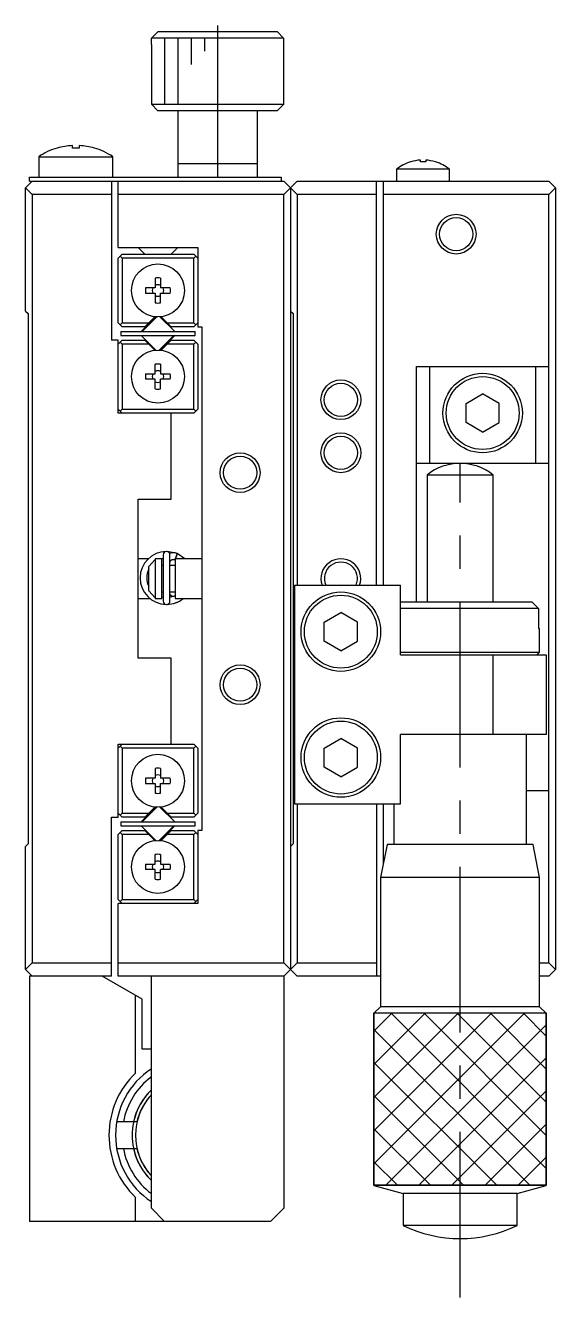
# Model space of a CAD drawing. Extents: x -22 to 381, y 14 to 269.
# Drawn here: x 27.4 to 67.4, y 108 to 204 of the extents above; entities that cross this region are included whole.
import ezdxf

# ---------------------------------------------------------------- set-up
doc = ezdxf.new("R2010")
doc.units = 0
doc.header["$LTSCALE"] = 10
doc.linetypes.add('CENTER', pattern=[2, 1.25, -0.25, 0.25, -0.25])
doc.layers.get('0').update_dxf_attribs({"linetype": 'CONTINUOUS'})
doc.layers.add('CENTER', color=1, linetype='CENTER')

msp = doc.modelspace()

# ---------------------------------------------------------------- linework, layer by layer
at = {"color": 7, "linetype": 'CONTINUOUS'}
for p, q in [((36.954787, 203.092736), (37.456574, 203.592736)), ((37.456574, 203.592736), (46.420948, 203.592736)), ((46.420948, 203.592736), (46.922736, 203.092736)), ((36.938761, 202.592736), (36.954787, 202.592736)), ((36.938761, 202.592736), (36.938761, 198.092736)), ((36.954787, 202.592736), (36.954787, 203.092736)), ((46.922736, 203.092736), (36.954787, 203.092736)), ((46.922736, 203.092736), (46.922736, 202.592736)), ((46.922736, 202.592736), (46.938761, 202.592736)), ((46.938761, 198.092736), (46.938761, 202.592736)), ((36.938761, 198.092736), (46.938761, 198.092736)), ((36.938761, 198.092736), (37.438761, 197.592736)), ((46.438761, 197.592736), (46.938761, 198.092736)), ((46.438761, 197.592736), (37.438761, 197.592736)), ((38.938761, 197.592736), (38.938761, 192.592736)), ((44.938761, 192.592736), (44.938761, 197.592736)), ((30.978761, 194.785941), (30.978761, 194.979198)), ((31.498761, 194.979198), (31.498761, 194.785941)), ((28.438761, 194.135199), (28.438761, 192.592736)), ((28.438761, 194.135199), (34.038761, 194.135199)), ((29.839622, 194.785941), (29.836614, 194.792109)), ((31.498761, 194.785941), (30.978761, 194.785941)), ((32.640909, 194.792109), (32.6379, 194.785941)), ((34.038761, 192.592736), (34.038761, 194.135199)), ((44.938761, 193.592736), (38.938761, 193.592736)), ((59.438761, 193.190736), (55.438761, 193.190736)), ((55.438761, 193.190736), (55.438761, 192.292736)), ((56.510052, 193.748469), (56.488761, 193.748469)), ((57.238761, 193.748469), (57.238761, 193.880212)), ((57.638761, 193.748469), (57.238761, 193.748469)), ((57.638761, 193.880212), (57.638761, 193.748469)), ((58.388761, 193.748469), (58.36747, 193.748469)), ((59.438761, 192.292736), (59.438761, 193.190736)), ((27.438761, 191.792736), (27.938761, 192.292736)), ((27.738761, 192.292736), (27.738761, 192.592736)), ((27.738761, 192.592736), (46.738761, 192.592736)), ((27.738761, 192.292736), (46.938761, 192.292736)), ((33.938761, 192.292736), (33.938761, 180.292736)), ((34.438761, 187.292736), (34.438761, 192.292736)), ((46.738761, 192.592736), (46.738761, 192.292736)), ((47.938761, 191.292736), (46.938761, 192.292736)), ((46.938761, 191.292736), (47.938761, 192.292736)), ((47.938761, 192.292736), (66.938761, 192.292736)), ((53.938761, 161.792736), (53.938761, 192.292736)), ((54.438761, 192.292736), (54.438761, 161.792736)), ((67.438761, 191.792736), (66.938761, 192.292736)), ((27.438761, 182.492736), (27.438761, 191.792736)), ((27.938761, 191.292736), (27.438761, 191.792736)), ((27.938761, 191.292736), (27.938761, 133.292736)), ((33.938761, 191.292736), (27.938761, 191.292736)), ((46.938761, 191.292736), (34.438761, 191.292736)), ((46.938761, 133.292736), (46.938761, 191.292736)), ((47.438761, 191.792736), (47.438761, 132.792736)), ((53.938761, 191.292736), (47.938761, 191.292736)), ((47.938761, 191.292736), (47.938761, 161.792736)), ((66.938761, 191.292736), (54.438761, 191.292736)), ((66.938761, 191.292736), (67.438761, 191.792736)), ((66.938761, 133.292736), (66.938761, 191.292736)), ((67.438761, 191.792736), (67.438761, 132.792736)), ((34.438761, 187.292736), (40.438761, 187.292736)), ((35.938761, 187.292736), (36.438761, 186.792736)), ((38.438761, 186.792736), (38.938761, 187.292736)), ((40.438761, 187.292736), (40.438761, 181.292736)), ((34.438761, 186.492736), (34.738761, 186.792736)), ((34.438761, 181.592736), (34.438761, 186.492736)), ((34.588761, 186.642736), (34.738761, 186.492736)), ((34.738761, 186.792736), (40.138761, 186.792736)), ((34.738761, 186.492736), (34.738761, 181.592736)), ((40.138761, 186.492736), (34.738761, 186.492736)), ((40.138761, 186.792736), (40.438761, 186.492736)), ((40.138761, 186.492736), (40.288761, 186.642736)), ((40.138761, 181.592736), (40.138761, 186.492736)), ((37.238761, 184.971445), (37.238761, 184.242736)), ((37.638761, 184.971445), (37.638761, 184.242736)), ((37.238761, 184.242736), (36.510052, 184.242736)), ((36.510052, 183.842736), (37.238761, 183.842736)), ((37.238761, 183.842736), (37.238761, 183.114028)), ((38.36747, 184.242736), (37.638761, 184.242736)), ((37.638761, 183.842736), (38.36747, 183.842736)), ((37.638761, 183.114028), (37.638761, 183.842736)), ((27.438761, 182.492736), (27.638761, 182.292736)), ((47.438761, 182.492736), (47.638761, 182.292736)), ((27.638761, 182.292736), (27.638761, 142.292736)), ((34.738761, 181.292736), (34.438761, 181.592736)), ((34.738761, 181.592736), (34.588761, 181.442736)), ((34.738761, 181.592736), (36.736159, 181.592736)), ((37.261985, 182.030173), (36.201324, 180.969513)), ((36.245258, 180.942736), (37.332695, 182.030173)), ((36.436159, 181.292736), (37.200413, 182.05699)), ((38.676198, 180.969513), (37.615538, 182.030173)), ((37.67711, 182.05699), (38.441363, 181.292736)), ((38.141363, 181.592736), (40.138761, 181.592736)), ((40.288761, 181.442736), (40.138761, 181.592736)), ((40.138761, 181.292736), (40.438761, 181.592736)), ((47.638761, 182.292736), (47.638761, 142.292736)), ((34.638761, 180.942736), (40.238761, 180.942736)), ((34.638761, 180.942736), (34.638761, 180.642736)), ((34.638761, 180.642736), (40.238761, 180.642736)), ((36.436159, 181.292736), (34.738761, 181.292736)), ((36.201324, 180.61596), (37.261985, 179.5553)), ((38.632264, 180.642736), (37.544827, 179.5553)), ((37.615538, 179.5553), (38.676198, 180.61596)), ((40.138761, 181.292736), (38.441363, 181.292736)), ((40.238761, 180.642736), (40.238761, 180.942736)), ((40.438761, 181.292736), (40.738761, 181.292736)), ((40.738761, 181.292736), (40.738761, 143.292736)), ((34.438761, 180.292736), (33.938761, 180.292736)), ((34.438761, 174.792736), (34.438761, 180.292736)), ((34.738761, 180.292736), (34.438761, 179.992736)), ((34.588761, 180.142736), (34.738761, 179.992736)), ((34.738761, 180.292736), (36.436159, 180.292736)), ((34.738761, 179.992736), (34.738761, 175.092736)), ((36.736159, 179.992736), (34.738761, 179.992736)), ((37.200413, 179.528483), (36.436159, 180.292736)), ((38.441363, 180.292736), (37.67711, 179.528483)), ((40.138761, 179.992736), (38.141363, 179.992736)), ((38.441363, 180.292736), (40.138761, 180.292736)), ((40.138761, 180.292736), (40.438761, 179.992736)), ((40.138761, 179.992736), (40.288761, 180.142736)), ((40.138761, 175.092736), (40.138761, 179.992736)), ((40.438761, 179.992736), (40.438761, 175.092736)), ((36.510052, 177.742736), (37.238761, 177.742736)), ((37.238761, 177.742736), (37.238761, 178.471445)), ((37.638761, 178.471445), (37.638761, 177.742736)), ((37.638761, 177.742736), (38.36747, 177.742736)), ((56.938761, 160.542736), (56.938761, 178.292736)), ((56.938761, 178.292736), (66.938761, 178.292736)), ((57.938761, 178.292736), (57.938761, 170.992736)), ((65.938761, 170.992736), (65.938761, 178.292736)), ((37.238761, 177.342736), (36.510052, 177.342736)), ((37.238761, 176.614028), (37.238761, 177.342736)), ((38.36747, 177.342736), (37.638761, 177.342736)), ((37.638761, 176.614028), (37.638761, 177.342736)), ((60.688761, 175.514424), (61.938761, 176.236112)), ((63.188761, 175.514424), (61.938761, 176.236112)), ((34.738761, 174.792736), (34.438761, 175.092736)), ((40.138761, 174.792736), (34.438761, 174.792736)), ((34.738761, 175.092736), (34.588761, 174.942736)), ((34.738761, 175.092736), (40.138761, 175.092736)), ((38.438761, 168.292736), (38.438761, 174.792736)), ((40.288761, 174.942736), (40.138761, 175.092736)), ((40.438761, 175.092736), (40.138761, 174.792736)), ((60.688761, 174.071049), (60.688761, 175.514424)), ((63.188761, 174.071049), (63.188761, 175.514424)), ((61.938761, 173.349361), (60.688761, 174.071049)), ((61.938761, 173.349361), (63.188761, 174.071049)), ((66.938761, 170.992736), (56.938761, 170.992736)), ((57.738765, 170.115227), (57.738765, 160.542736)), ((62.738757, 170.115227), (57.738765, 170.115227)), ((62.738757, 160.542736), (62.738757, 170.115227)), ((35.938761, 168.292736), (38.438761, 168.292736)), ((35.938761, 156.292736), (35.938761, 168.292736)), ((38.884996, 164.184188), (38.120641, 164.348206)), ((38.338472, 164.205135), (38.320705, 164.198563)), ((38.373665, 164.216664), (38.338472, 164.205135)), ((38.40938, 164.226422), (38.373665, 164.216664)), ((38.445529, 164.234385), (38.40938, 164.226422)), ((38.482025, 164.240533), (38.445529, 164.234385)), ((38.518778, 164.244851), (38.482025, 164.240533)), ((38.555698, 164.24733), (38.518778, 164.244851)), ((38.592695, 164.247963), (38.555698, 164.24733)), ((38.629678, 164.246748), (38.592695, 164.247963)), ((38.666558, 164.243689), (38.629678, 164.246748)), ((38.703244, 164.238791), (38.666558, 164.243689)), ((38.739647, 164.232067), (38.703244, 164.238791)), ((38.775676, 164.223533), (38.739647, 164.232067)), ((38.887439, 164.183144), (38.743229, 163.790029)), ((38.811244, 164.213208), (38.775676, 164.223533)), ((38.846262, 164.201118), (38.811244, 164.213208)), ((38.878843, 164.188065), (38.846262, 164.201118)), ((38.877306, 164.18839), (38.879633, 164.187612)), ((39.474059, 163.792744), (38.878332, 164.187074)), ((38.879633, 164.187612), (38.881349, 164.18542)), ((38.881941, 164.162909), (38.880516, 164.15402)), ((38.881349, 164.18542), (38.882442, 164.181827)), ((38.881627, 164.182907), (38.887439, 164.183144)), ((38.882739, 164.170537), (38.881941, 164.162909)), ((38.882442, 164.181827), (38.882907, 164.176856)), ((38.882907, 164.176856), (38.882739, 164.170537)), ((38.959916, 164.149924), (38.884996, 164.184188)), ((36.709143, 163.792736), (35.938761, 163.792736)), ((36.738761, 163.209252), (37.238761, 163.73842)), ((36.738761, 161.376221), (36.738761, 163.209252)), ((37.841136, 163.792736), (37.238761, 163.792736)), ((37.238761, 163.792736), (37.238761, 160.792736)), ((37.679903, 163.793131), (37.841108, 163.82979)), ((37.738761, 160.792736), (37.738761, 163.792736)), ((37.841136, 163.292736), (37.738761, 163.292736)), ((37.841136, 164.099719), (37.841136, 160.599719)), ((38.341136, 160.599719), (38.341136, 164.099719)), ((38.341136, 163.497872), (38.341405, 163.509455)), ((38.738761, 163.292736), (38.341136, 163.292736)), ((38.341405, 163.509455), (38.34226, 163.521652)), ((38.34226, 163.521652), (38.3437, 163.533793)), ((38.3437, 163.533793), (38.345722, 163.54585)), ((38.345722, 163.54585), (38.348321, 163.557795)), ((38.348321, 163.557795), (38.351492, 163.569602)), ((38.351492, 163.569602), (38.355228, 163.581243)), ((38.355228, 163.581243), (38.359523, 163.592692)), ((38.359523, 163.592692), (38.364367, 163.603923)), ((38.364367, 163.603923), (38.369752, 163.614909)), ((38.369752, 163.614909), (38.375666, 163.625624)), ((38.375666, 163.625624), (38.382097, 163.636043)), ((38.382097, 163.636043), (38.389032, 163.64614)), ((38.389032, 163.64614), (38.396458, 163.655891)), ((38.396458, 163.655891), (38.404358, 163.665272)), ((38.404358, 163.665272), (38.412717, 163.674258)), ((38.412717, 163.674258), (38.421516, 163.682825)), ((38.421516, 163.682825), (38.430737, 163.690952)), ((38.430737, 163.690952), (38.440359, 163.698616)), ((38.440359, 163.698616), (38.45036, 163.705796)), ((38.45036, 163.705796), (38.460719, 163.712472)), ((38.460719, 163.712472), (38.471409, 163.718623)), ((38.471409, 163.718623), (38.482407, 163.724233)), ((38.482407, 163.724233), (38.493686, 163.729282)), ((38.493686, 163.729282), (38.505217, 163.733756)), ((38.505217, 163.733756), (38.516971, 163.73764)), ((38.516971, 163.73764), (38.528918, 163.740922)), ((38.528918, 163.740922), (38.541027, 163.743589)), ((38.541027, 163.743589), (38.553266, 163.745633)), ((38.553266, 163.745633), (38.565601, 163.747046)), ((38.565601, 163.747046), (38.578, 163.747823)), ((38.578, 163.747823), (38.590427, 163.74796)), ((38.590427, 163.74796), (38.60285, 163.747456)), ((38.60285, 163.747456), (38.615232, 163.746311)), ((38.615232, 163.746311), (38.627541, 163.74453)), ((38.627541, 163.74453), (38.639741, 163.742117)), ((38.639741, 163.742117), (38.651799, 163.73908)), ((38.651799, 163.73908), (38.663682, 163.735428)), ((38.663682, 163.735428), (38.675359, 163.731172)), ((38.675359, 163.731172), (38.681987, 163.728448)), ((38.682498, 163.729439), (38.738867, 163.703853)), ((38.686449, 163.728763), (38.683524, 163.728123)), ((38.689953, 163.730819), (38.686449, 163.728763)), ((38.691594, 163.725504), (38.689324, 163.730322)), ((38.694015, 163.734277), (38.689953, 163.730819)), ((38.743229, 163.790029), (38.691594, 163.725504)), ((38.69861, 163.739115), (38.694015, 163.734277)), ((38.703709, 163.745305), (38.69861, 163.739115)), ((38.709281, 163.752808), (38.703709, 163.745305)), ((38.715291, 163.761577), (38.709281, 163.752808)), ((38.721703, 163.771559), (38.715291, 163.761577)), ((38.728477, 163.782692), (38.721703, 163.771559)), ((38.735571, 163.794908), (38.728477, 163.782692)), ((38.742941, 163.80813), (38.735571, 163.794908)), ((38.738761, 163.792736), (38.738761, 160.792736)), ((40.738761, 163.792736), (38.738761, 163.792736)), ((38.750543, 163.822278), (38.742941, 163.80813)), ((38.758329, 163.837264), (38.750543, 163.822278)), ((38.766251, 163.852997), (38.758329, 163.837264)), ((38.77426, 163.869378), (38.766251, 163.852997)), ((38.782307, 163.886308), (38.77426, 163.869378)), ((38.790343, 163.90368), (38.782307, 163.886308)), ((38.798317, 163.92139), (38.790343, 163.90368)), ((38.806181, 163.939326), (38.798317, 163.92139)), ((38.813886, 163.95738), (38.806181, 163.939326)), ((38.821385, 163.975439), (38.813886, 163.95738)), ((38.828631, 163.993391), (38.821385, 163.975439)), ((38.83558, 164.011128), (38.828631, 163.993391)), ((38.842189, 164.028538), (38.83558, 164.011128)), ((38.848417, 164.045515), (38.842189, 164.028538)), ((38.854226, 164.061954), (38.848417, 164.045515)), ((38.859579, 164.077754), (38.854226, 164.061954)), ((38.864445, 164.092816), (38.859579, 164.077754)), ((38.868792, 164.10705), (38.864445, 164.092816)), ((38.872595, 164.120366), (38.868792, 164.10705)), ((38.875829, 164.132682), (38.872595, 164.120366)), ((38.878475, 164.143923), (38.875829, 164.132682)), ((38.880516, 164.15402), (38.878475, 164.143923)), ((37.238761, 160.847053), (36.738761, 161.376221)), ((37.738761, 161.292736), (37.841136, 161.292736)), ((38.341136, 161.292736), (38.738761, 161.292736)), ((47.738761, 161.792736), (55.738761, 161.792736)), ((47.738761, 161.792736), (47.738761, 145.292736)), ((55.738761, 156.542736), (55.738761, 161.792736)), ((35.938761, 160.792736), (36.838682, 160.792736)), ((37.238761, 160.792736), (37.738761, 160.792736)), ((37.841121, 160.869894), (37.738661, 160.890842)), ((38.341185, 161.196662), (38.341136, 161.201566)), ((38.738871, 160.995844), (38.341144, 160.869623)), ((38.34172, 161.184443), (38.341185, 161.196662)), ((38.342842, 161.17226), (38.34172, 161.184443)), ((38.344549, 161.160141), (38.342842, 161.17226)), ((38.346838, 161.148114), (38.344549, 161.160141)), ((38.349705, 161.136207), (38.346838, 161.148114)), ((38.353145, 161.124445), (38.349705, 161.136207)), ((38.357152, 161.112858), (38.353145, 161.124445)), ((38.361717, 161.101472), (38.357152, 161.112858)), ((38.366834, 161.090314), (38.361717, 161.101472)), ((38.372491, 161.079411), (38.366834, 161.090314)), ((38.378679, 161.06879), (38.372491, 161.079411)), ((38.385383, 161.058477), (38.378679, 161.06879)), ((38.392592, 161.048498), (38.385383, 161.058477)), ((38.40029, 161.038879), (38.392592, 161.048498)), ((38.408461, 161.029644), (38.40029, 161.038879)), ((38.417087, 161.020819), (38.408461, 161.029644)), ((38.426149, 161.012427), (38.417087, 161.020819)), ((38.435628, 161.004492), (38.426149, 161.012427)), ((38.4455, 160.997035), (38.435628, 161.004492)), ((38.455744, 160.99008), (38.4455, 160.997035)), ((38.466334, 160.983645), (38.455744, 160.99008)), ((38.477244, 160.977751), (38.466334, 160.983645)), ((38.488447, 160.972416), (38.477244, 160.977751)), ((38.499914, 160.967655), (38.488447, 160.972416)), ((38.511616, 160.963484), (38.499914, 160.967655)), ((38.523521, 160.959917), (38.511616, 160.963484)), ((38.535598, 160.956964), (38.523521, 160.959917)), ((38.547813, 160.954635), (38.535598, 160.956964)), ((38.560133, 160.952938), (38.547813, 160.954635)), ((38.572525, 160.951879), (38.560133, 160.952938)), ((38.584953, 160.951459), (38.572525, 160.951879)), ((38.597383, 160.951681), (38.584953, 160.951459)), ((38.609781, 160.952543), (38.597383, 160.951681)), ((38.622112, 160.954042), (38.609781, 160.952543)), ((38.634343, 160.956172), (38.622112, 160.954042)), ((38.646441, 160.958926), (38.634343, 160.956172)), ((38.658373, 160.962295), (38.646441, 160.958926)), ((38.670107, 160.966267), (38.658373, 160.962295)), ((38.681987, 160.970989), (38.670107, 160.966267)), ((38.683524, 160.971315), (38.680325, 160.969731)), ((38.738761, 160.792736), (40.738761, 160.792736)), ((38.816006, 160.486853), (38.878843, 160.511373)), ((38.874834, 160.511489), (38.877306, 160.511047)), ((38.877306, 160.511047), (38.876973, 160.511838)), ((38.878843, 160.511373), (38.877306, 160.511047)), ((55.738761, 160.542736), (65.647088, 160.542736)), ((65.647088, 160.542736), (66.154841, 160.042736)), ((49.988761, 159.014424), (51.238761, 159.736112)), ((52.488761, 159.014424), (51.238761, 159.736112)), ((66.154841, 160.042736), (55.738761, 160.042736)), ((66.154841, 160.042736), (66.154841, 158.542736)), ((49.988761, 157.571049), (49.988761, 159.014424)), ((52.488761, 157.571049), (52.488761, 159.014424)), ((66.154841, 158.542736), (66.238761, 158.542736)), ((66.238761, 156.742736), (66.238761, 158.542736)), ((51.238761, 156.849361), (49.988761, 157.571049)), ((51.238761, 156.849361), (52.488761, 157.571049)), ((55.738761, 156.742736), (66.238761, 156.742736)), ((55.738761, 156.542736), (66.738761, 156.542736)), ((62.738761, 150.542736), (62.738761, 156.542736)), ((66.038761, 156.542736), (66.238761, 156.742736)), ((66.738761, 156.542736), (66.738761, 150.542736)), ((38.438761, 156.292736), (35.938761, 156.292736)), ((38.438761, 149.792736), (38.438761, 156.292736)), ((34.438761, 144.292736), (34.438761, 149.792736)), ((34.438761, 149.792736), (40.138761, 149.792736)), ((34.738761, 149.792736), (34.438761, 149.492736)), ((40.438761, 149.492736), (40.138761, 149.792736)), ((49.988761, 149.514424), (51.238761, 150.236112)), ((52.488761, 149.514424), (51.238761, 150.236112)), ((55.738761, 145.292736), (55.738761, 150.542736)), ((66.738761, 150.542736), (55.738761, 150.542736)), ((65.238761, 142.242736), (65.238761, 150.542736)), ((34.588761, 149.642736), (34.738761, 149.492736)), ((34.738761, 149.492736), (34.738761, 144.592736)), ((40.138761, 149.492736), (34.738761, 149.492736)), ((40.138761, 149.492736), (40.288761, 149.642736)), ((40.138761, 144.592736), (40.138761, 149.492736)), ((40.438761, 149.492736), (40.438761, 144.592736)), ((49.988761, 148.071049), (49.988761, 149.514424)), ((52.488761, 148.071049), (52.488761, 149.514424)), ((37.238761, 147.971445), (37.238761, 147.242736)), ((37.638761, 147.971445), (37.638761, 147.242736)), ((51.238761, 147.349361), (49.988761, 148.071049)), ((51.238761, 147.349361), (52.488761, 148.071049)), ((37.238761, 147.242736), (36.510052, 147.242736)), ((38.36747, 147.242736), (37.638761, 147.242736)), ((36.510052, 146.842736), (37.238761, 146.842736)), ((37.238761, 146.842736), (37.238761, 146.114028)), ((37.638761, 146.842736), (38.36747, 146.842736)), ((37.638761, 146.114028), (37.638761, 146.842736)), ((66.938761, 146.292736), (65.238761, 146.292736)), ((37.261985, 145.030173), (36.201324, 143.969513)), ((36.245258, 143.942736), (37.332695, 145.030173)), ((36.436159, 144.292736), (37.200413, 145.05699)), ((38.676198, 143.969513), (37.615538, 145.030173)), ((37.677109, 145.05699), (38.441363, 144.292736)), ((47.738761, 145.292736), (55.738761, 145.292736)), ((47.938761, 145.292736), (47.938761, 133.292736)), ((53.938761, 145.292736), (53.938761, 132.292736)), ((54.438761, 145.292736), (54.438761, 140.742719)), ((55.238761, 145.292736), (55.238761, 142.242736)), ((33.938761, 144.292736), (34.438761, 144.292736)), ((33.938761, 132.292736), (33.938761, 144.292736)), ((34.738761, 144.292736), (34.438761, 144.592736)), ((34.738761, 144.592736), (34.588761, 144.442736)), ((34.738761, 144.592736), (36.736159, 144.592736)), ((36.436159, 144.292736), (34.738761, 144.292736)), ((38.141363, 144.592736), (40.138761, 144.592736)), ((40.138761, 144.292736), (38.441363, 144.292736)), ((40.288761, 144.442736), (40.138761, 144.592736)), ((40.438761, 144.592736), (40.138761, 144.292736)), ((34.438761, 142.992736), (34.738761, 143.292736)), ((34.588761, 143.142736), (34.738761, 142.992736)), ((34.638761, 143.942736), (34.638761, 143.642736)), ((34.638761, 143.942736), (40.238761, 143.942736)), ((34.638761, 143.642736), (40.238761, 143.642736)), ((34.738761, 143.292736), (36.436159, 143.292736)), ((36.201324, 143.61596), (37.261985, 142.5553)), ((37.200413, 142.528483), (36.436159, 143.292736)), ((38.632264, 143.642736), (37.544827, 142.5553)), ((37.615538, 142.5553), (38.676198, 143.61596)), ((38.441363, 143.292736), (37.67711, 142.528483)), ((38.441363, 143.292736), (40.138761, 143.292736)), ((40.138761, 143.292736), (40.438761, 142.992736)), ((40.138761, 142.992736), (40.288761, 143.142736)), ((40.238761, 143.642736), (40.238761, 143.942736)), ((40.438761, 143.292736), (40.438761, 137.792736)), ((40.738761, 143.292736), (40.438761, 143.292736)), ((27.638761, 142.292736), (27.438761, 142.092736)), ((27.438761, 132.792736), (27.438761, 142.092736)), ((34.438761, 138.092736), (34.438761, 142.992736)), ((34.738761, 142.992736), (34.738761, 138.092736)), ((36.736159, 142.992736), (34.738761, 142.992736)), ((40.138761, 142.992736), (38.141363, 142.992736)), ((40.138761, 138.092736), (40.138761, 142.992736)), ((47.638761, 142.292736), (47.438761, 142.092736)), ((54.738764, 142.242736), (54.238765, 139.742737)), ((65.738758, 142.242736), (54.738764, 142.242736)), ((66.238757, 139.742737), (65.738758, 142.242736)), ((37.238761, 140.742736), (37.238761, 141.471445)), ((37.638761, 141.471445), (37.638761, 140.742736)), ((36.510052, 140.742736), (37.238761, 140.742736)), ((37.238761, 140.342736), (36.510052, 140.342736)), ((37.238761, 139.614028), (37.238761, 140.342736)), ((37.638761, 140.742736), (38.36747, 140.742736)), ((38.36747, 140.342736), (37.638761, 140.342736)), ((37.638761, 139.614028), (37.638761, 140.342736)), ((54.238765, 139.742737), (54.238765, 129.992732)), ((66.238757, 139.742737), (54.238765, 139.742737)), ((66.238757, 129.992732), (66.238757, 139.742737)), ((34.738761, 137.792736), (34.438761, 138.092736)), ((40.438761, 137.792736), (34.438761, 137.792736)), ((34.438761, 132.292736), (34.438761, 137.792736)), ((34.738761, 138.092736), (34.588761, 137.942736)), ((34.738761, 138.092736), (40.138761, 138.092736)), ((40.288761, 137.942736), (40.138761, 138.092736)), ((40.438761, 138.092736), (40.138761, 137.792736)), ((27.438761, 132.792736), (27.938761, 133.292736)), ((27.938761, 132.292736), (27.438761, 132.792736)), ((27.938761, 133.292736), (33.938761, 133.292736)), ((34.438761, 133.292736), (46.938761, 133.292736)), ((46.938761, 132.292736), (47.938761, 133.292736)), ((47.938761, 132.292736), (46.938761, 133.292736)), ((47.938761, 133.292736), (53.938761, 133.292736)), ((66.238757, 133.292736), (66.938761, 133.292736)), ((67.438761, 132.792736), (66.938761, 133.292736)), ((66.938761, 132.292736), (67.438761, 132.792736)), ((27.738761, 132.292736), (27.738761, 113.792736)), ((33.938761, 132.292736), (27.738761, 132.292736)), ((36.238761, 130.560686), (33.238761, 132.292736)), ((46.938761, 132.292736), (34.438761, 132.292736)), ((36.938761, 114.792736), (36.938761, 132.292736)), ((46.938761, 132.292736), (46.938761, 114.792736)), ((54.238765, 132.292736), (47.938761, 132.292736)), ((66.938761, 132.292736), (66.238757, 132.292736)), ((35.738761, 124.983152), (35.738761, 130.849361)), ((36.238761, 126.792736), (36.238761, 130.560686)), ((54.238765, 129.992732), (53.738762, 129.49273)), ((66.238757, 129.992732), (54.238765, 129.992732)), ((66.73876, 129.49273), (66.238757, 129.992732)), ((53.738762, 129.49273), (53.738762, 116.492729)), ((66.73876, 129.49273), (53.738762, 129.49273)), ((66.73876, 116.492729), (66.73876, 129.49273)), ((36.938761, 126.792736), (36.238761, 126.792736)), ((35.851279, 121.292737), (34.322681, 121.292737)), ((34.322681, 119.292737), (35.851279, 119.292737)), ((53.738762, 116.492729), (55.938761, 115.903241)), ((66.73876, 116.492729), (53.738762, 116.492729)), ((64.538761, 115.903241), (66.73876, 116.492729)), ((35.738761, 113.792736), (35.738761, 115.602321)), ((55.938761, 115.903241), (55.938761, 113.49273)), ((64.538761, 115.903241), (55.938761, 115.903241)), ((64.538761, 113.49273), (64.538761, 115.903241)), ((36.938761, 114.792736), (37.938761, 113.792736)), ((45.938761, 113.792736), (46.938761, 114.792736)), ((45.938761, 113.792736), (27.738761, 113.792736)), ((64.538761, 113.49273), (55.938761, 113.49273))]:
    msp.add_line(p, q, dxfattribs=at)
at = {"color": 3, "linetype": 'CONTINUOUS'}
for p, q in [((37.938761, 203.092736), (37.938761, 198.092736)), ((38.938761, 203.092736), (38.938761, 198.092736)), ((39.938761, 203.092736), (39.938761, 201.092736)), ((40.938761, 203.092736), (40.938761, 202.092736)), ((53.738762, 128.134791), (55.121702, 129.51773)), ((53.738762, 125.634791), (57.621702, 129.51773)), ((53.738762, 123.134791), (60.121702, 129.51773)), ((53.738762, 120.634791), (62.621702, 129.51773)), ((53.738762, 118.134791), (65.121702, 129.51773)), ((53.738762, 116.517729), (53.738762, 129.51773)), ((53.738762, 129.51773), (66.73876, 129.51773)), ((55.000775, 129.51773), (66.73876, 117.779746)), ((57.500775, 129.51773), (66.73876, 120.279746)), ((60.000775, 129.51773), (66.73876, 122.779746)), ((62.500775, 129.51773), (66.73876, 125.279746)), ((65.000775, 129.51773), (66.73876, 127.779746)), ((66.73876, 129.51773), (66.73876, 116.517729)), ((53.738762, 128.279744), (65.500776, 116.517729)), ((54.621701, 116.517729), (66.73876, 128.634789)), ((53.738762, 125.779744), (63.000776, 116.517729)), ((57.121701, 116.517729), (66.73876, 126.134789)), ((53.738762, 123.279744), (60.500776, 116.517729)), ((59.621701, 116.517729), (66.73876, 123.634789)), ((62.121701, 116.517729), (66.73876, 121.134789)), ((53.738762, 120.779744), (58.000776, 116.517729)), ((53.738762, 118.279744), (55.500776, 116.517729)), ((64.621701, 116.517729), (66.73876, 118.634789)), ((66.73876, 116.517729), (53.738762, 116.517729))]:
    msp.add_line(p, q, dxfattribs=at)
for centre in [(59.938761, 188.292736), (51.238761, 175.792736), (51.238761, 171.792736), (43.638761, 170.292736), (43.638761, 154.292736)]:
    msp.add_circle(centre, 1.5, dxfattribs=at)
at = {"color": 7, "linetype": 'CONTINUOUS'}
for centre, radius in [((59.938761, 188.292736), 1.25), ((37.438761, 184.042736), 2), ((37.438761, 177.542736), 2), ((61.938761, 174.792736), 3), ((51.238761, 175.792736), 1.25), ((61.938761, 174.792736), 2.75), ((51.238761, 171.792736), 1.25), ((43.638761, 170.292736), 1.25), ((51.238761, 158.292736), 3), ((51.238761, 158.292736), 2.75), ((43.638761, 154.292736), 1.25), ((51.238761, 148.792736), 3), ((51.238761, 148.792736), 2.75), ((37.438761, 147.042736), 2), ((37.438761, 140.542736), 2)]:
    msp.add_circle(centre, radius, dxfattribs=at)
for centre, radius, start, end in [((31.238761, 189.992736), 4.993235, 92.984767, 106.272555), ((31.238761, 189.992736), 4.993235, 73.727445, 87.015233), ((31.238761, 189.992736), 5, 106.285843, 124.055798), ((31.238761, 189.992736), 5, 55.944202, 73.714157), ((57.438761, 190.692736), 3.2, 107.270005, 128.682187), ((57.438761, 190.692736), 3.193744, 93.59035, 106.905258), ((57.438761, 190.692736), 3.193744, 73.094742, 86.40965), ((57.438761, 190.692736), 3.2, 51.317813, 72.729995), ((37.438761, 184.042736), 0.95, 77.846803, 102.153197), ((37.438761, 184.042736), 0.435085, 62.633517, 117.366483), ((37.438761, 184.042736), 0.95, 167.846803, 192.153197), ((37.438761, 184.042736), 0.435085, 152.633517, 207.366483), ((37.438761, 184.042736), 0.435085, 242.633517, 297.366483), ((37.438761, 184.042736), 0.435085, 332.633517, 27.366483), ((37.438761, 184.042736), 0.95, 347.846803, 12.153197), ((37.438761, 184.042736), 0.95, 257.846803, 282.153197), ((37.403406, 181.888752), 0.2, 126.858028, 135), ((37.474117, 181.888752), 0.2, 128.738756, 135), ((37.474117, 181.888752), 0.2, 45, 53.141972), ((36.342746, 180.828092), 0.2, 135, 145.024696), ((36.342746, 180.757381), 0.2, 214.975304, 225), ((38.534777, 180.828092), 0.2, 34.975304, 45), ((38.534777, 180.757381), 0.2, 315, 325.024696), ((37.403406, 179.696721), 0.2, 225, 233.141972), ((37.403406, 179.696721), 0.2, 308.738756, 315), ((37.474117, 179.696721), 0.2, 306.858028, 315), ((37.438761, 177.542736), 0.95, 167.846803, 192.153197), ((37.438761, 177.542736), 0.435085, 152.633517, 207.366483), ((37.438761, 177.542736), 0.95, 77.846803, 102.153197), ((37.438761, 177.542736), 0.435085, 62.633517, 117.366483), ((37.438761, 177.542736), 0.435085, 332.633517, 27.366483), ((37.438761, 177.542736), 0.95, 347.846803, 12.153197), ((37.438761, 177.542736), 0.435085, 242.633517, 297.366483), ((37.438761, 177.542736), 0.95, 257.846803, 282.153197), ((60.238764, 166.992732), 3.999997, 51.317825, 128.682203), ((38.091065, 162.349771), 1.998723, 90.849341, 269.201677), ((38.091136, 164.099719), 0.25, 0, 180), ((51.238761, 162.292736), 1.25, 336.421822, 203.578178), ((38.091564, 162.350003), 1.501369, 154.310469, 205.694758), ((38.091136, 160.599719), 0.25, 180, 0), ((38.089156, 162.355651), 2.004707, 270.942957, 308.758476), ((37.438761, 147.042736), 0.95, 77.846803, 102.153197), ((37.438761, 147.042736), 0.95, 167.846803, 192.153197), ((37.438761, 147.042736), 0.435085, 152.633517, 207.366483), ((37.438761, 147.042736), 0.435085, 62.633517, 117.366483), ((37.438761, 147.042736), 0.435085, 332.633517, 27.366483), ((37.438761, 147.042736), 0.95, 347.846803, 12.153197), ((37.438761, 147.042736), 0.435085, 242.633517, 297.366483), ((37.438761, 147.042736), 0.95, 257.846803, 282.153197), ((37.403406, 144.888752), 0.2, 126.858028, 135), ((37.474117, 144.888752), 0.2, 128.738756, 135), ((37.474117, 144.888752), 0.2, 45, 53.141972), ((36.342746, 143.828092), 0.2, 135, 145.024696), ((36.342746, 143.757381), 0.2, 214.975304, 225), ((38.534777, 143.828092), 0.2, 34.975304, 45), ((38.534777, 143.757381), 0.2, 315, 325.024696), ((37.403406, 142.696721), 0.2, 225, 233.141972), ((37.403406, 142.696721), 0.2, 308.738756, 315), ((37.474117, 142.696721), 0.2, 306.858028, 315), ((37.438761, 140.542736), 0.95, 77.846803, 102.153197), ((37.438761, 140.542736), 0.95, 167.846803, 192.153197), ((37.438761, 140.542736), 0.435085, 152.633517, 207.366483), ((37.438761, 140.542736), 0.435085, 62.633517, 117.366483), ((37.438761, 140.542736), 0.435085, 332.633517, 27.366483), ((37.438761, 140.542736), 0.95, 347.846803, 12.153197), ((37.438761, 140.542736), 0.435085, 242.633517, 297.366483), ((37.438761, 140.542736), 0.95, 257.846803, 282.153197), ((40.238761, 120.292736), 6.5, 133.813061, 226.186939), ((40.238761, 120.292736), 6, 123.367013, 236.632987), ((40.238761, 120.292736), 5.5, 126.869898, 169.524315), ((40.238761, 120.292736), 4.75, 134.006251, 225.993749), ((40.238761, 120.292736), 4.5, 137.166572, 167.160409), ((40.238761, 120.292736), 5.5, 190.475679, 233.130102), ((40.238761, 120.292736), 4.5, 192.839585, 222.833428), ((60.238763, 122.237731), 9.745001, 243.816203, 296.183786)]:
    msp.add_arc(centre, radius, start, end, dxfattribs=at)
at = {"color": 3, "linetype": 'CONTINUOUS'}
for centre, radius, start, end in [((51.238761, 162.292736), 1.5, 340.528779, 199.471221), ((40.238761, 120.292736), 4.75, 134.006251, 167.846799)]:
    msp.add_arc(centre, radius, start, end, dxfattribs=at)
at = {"color": 4, "linetype": 'CONTINUOUS'}
for radius, start, end in [(4.5, 137.166572, 222.833428), (4.75, 192.153194, 225.993749)]:
    msp.add_arc((40.238761, 120.292736), radius, start, end, dxfattribs=at)
at = {"layer": 'CENTER', "color": 1, "linetype": 'CENTER'}
for p, q in [((41.938761, 204.042736), (41.938761, 192.592736)), ((60.238761, 108.042733), (60.238761, 170.992736))]:
    msp.add_line(p, q, dxfattribs=at)

doc.saveas('drawing.dxf')
